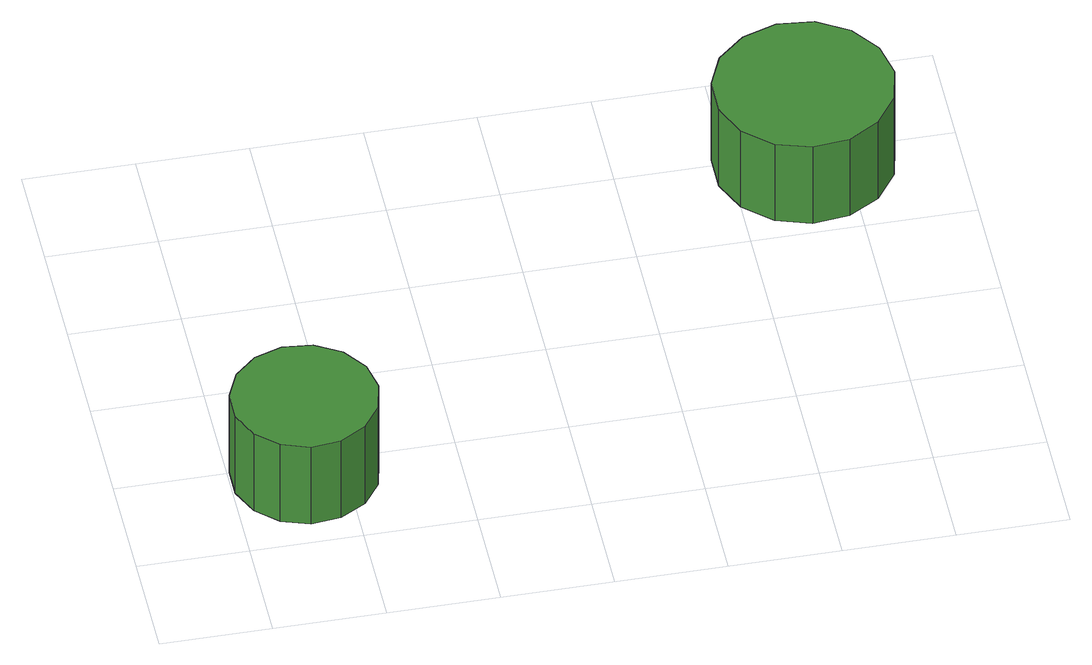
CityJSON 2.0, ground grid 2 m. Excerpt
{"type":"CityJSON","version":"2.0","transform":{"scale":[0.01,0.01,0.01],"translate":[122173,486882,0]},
"CityObjects":{
"tree1":{"type":"SolitaryVegetationObject","attributes":{"function":"something"},"geometry":[{"type":"MultiSurface","lod":"1","boundaries":[[[0,1,2,3,4,5,6,7,8,9,10,11,12,13,14]],[[15,16,17,18,19,20,21,22,23,24,25,26,27,28,29]],[[0,29,28,1]],[[1,28,27,2]],[[2,27,26,3]],[[3,26,25,4]],[[4,25,24,5]],[[5,24,23,6]],[[6,23,22,7]],[[7,22,21,8]],[[8,21,20,9]],[[9,20,19,10]],[[10,19,18,11]],[[11,18,17,12]],[[12,17,16,13]],[[13,16,15,14]],[[14,15,29,0]]]}]},
"tree2":{"type":"SolitaryVegetationObject","attributes":{"function":"something"},"geometry":[{"type":"MultiSurface","lod":"1","boundaries":[[[30,31,32,33,34,35,36,37,38,39,40,41,42,43,44]],[[45,46,47,48,49,50,51,52,53,54,55,56,57,58,59]],[[30,59,58,31]],[[31,58,57,32]],[[32,57,56,33]],[[33,56,55,34]],[[34,55,54,35]],[[35,54,53,36]],[[36,53,52,37]],[[37,52,51,38]],[[38,51,50,39]],[[39,50,49,40]],[[40,49,48,41]],[[41,48,47,42]],[[42,47,46,43]],[[43,46,45,44]],[[44,45,59,30]]]}]}
},
"vertices":[
[261,175,195],[250,228,195],[218,272,195],[171,299,195],[117,305,195],[66,288,195],[26,252,195],[4,202,195],[4,148,195],[26,99,195],[66,63,195],[117,46,195],[171,52,195],[218,79,195],[250,122,195],[250,122,15],[218,79,15],[171,52,15],[117,46,15],[66,63,15],[26,99,15],[4,148,15],[4,202,15],[26,252,15],[66,288,15],[117,305,15],[171,299,15],[218,272,15],[250,228,15],[261,175,15],
[1289,781,195],[1275,846,195],[1236,899,195],[1179,933,195],[1113,940,195],[1050,919,195],[1000,875,195],[973,814,195],[973,747,195],[1000,687,195],[1050,642,195],[1113,622,195],[1179,629,195],[1236,662,195],[1275,716,195],[1275,716,16],[1236,662,16],[1179,629,16],[1113,622,16],[1050,642,16],[1000,687,16],[973,747,16],[973,814,16],[1000,875,16],[1050,919,16],[1113,940,16],[1179,933,16],[1236,899,16],[1275,846,16],[1289,781,16]
]}
